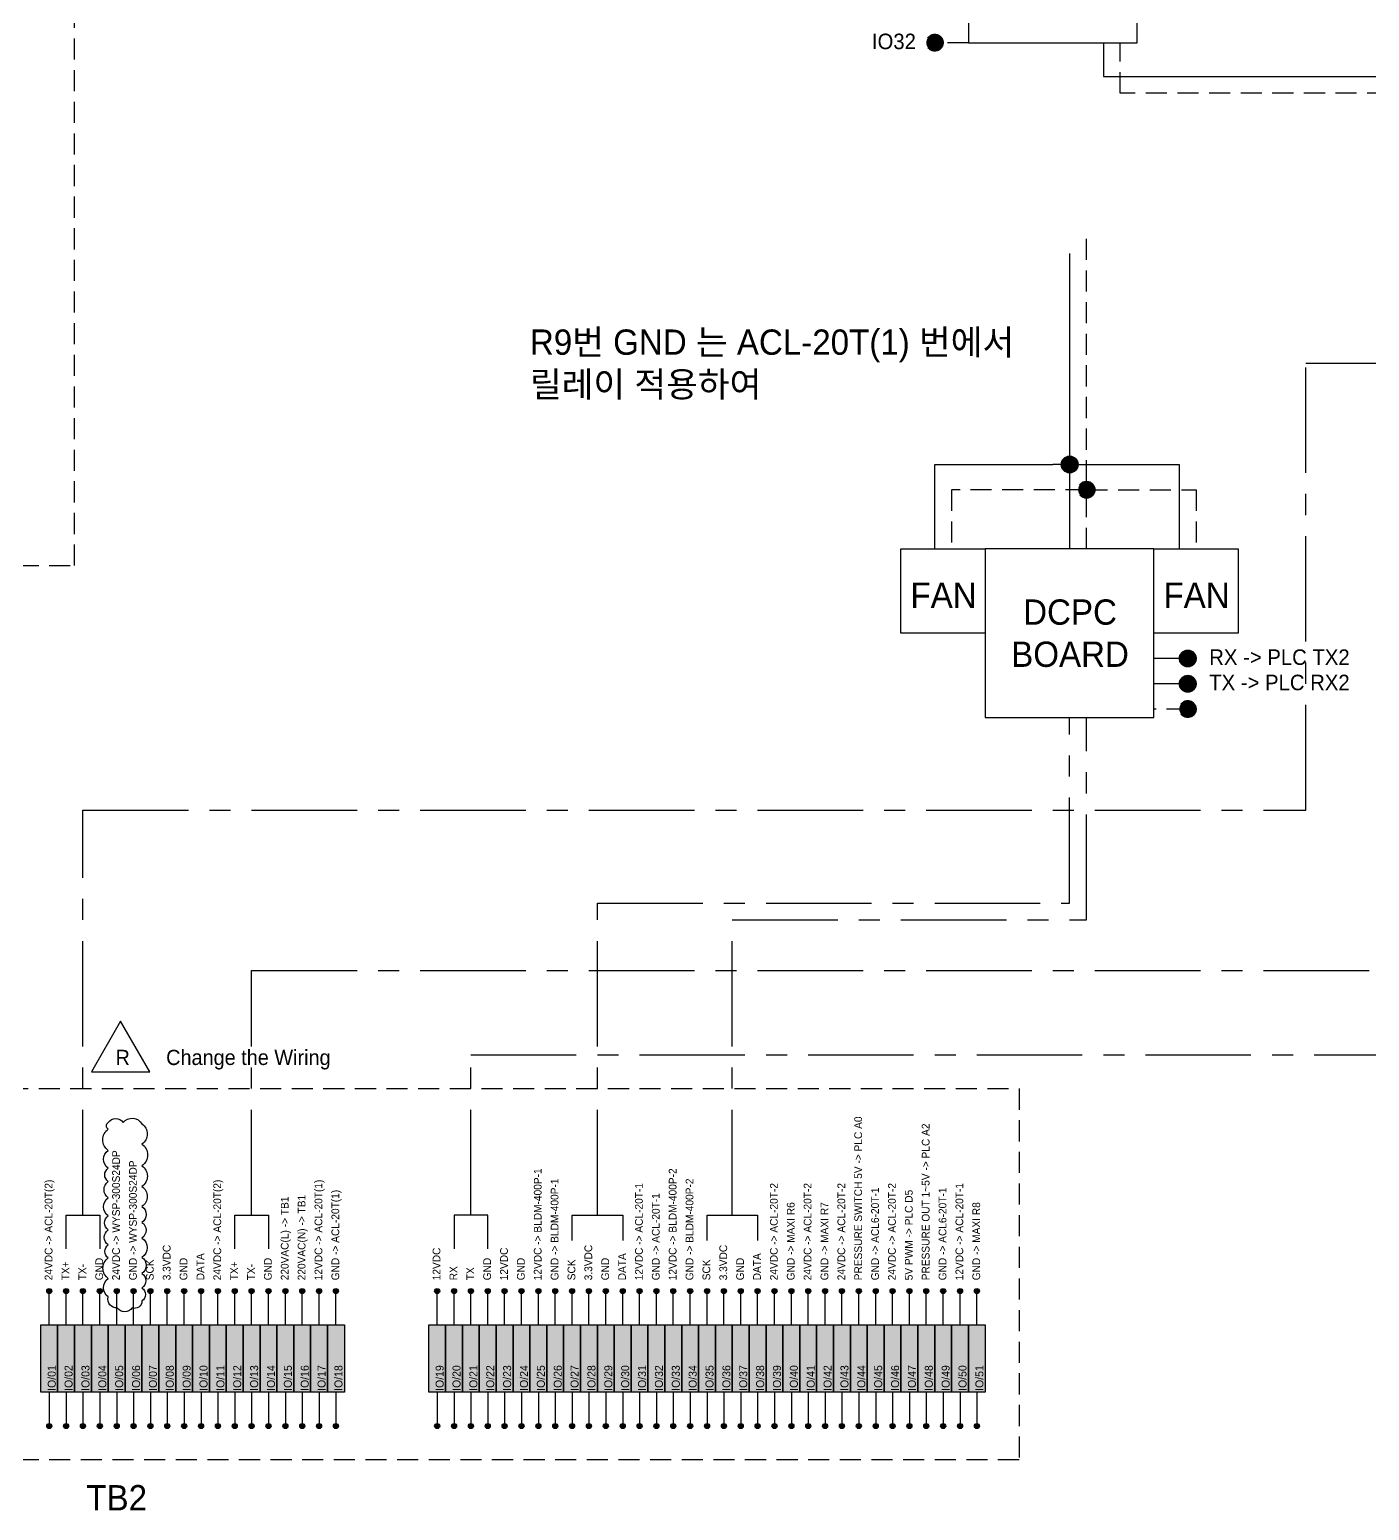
# Model space of a CAD drawing. Header units: millimetres. Extents: x 52 to 3850, y 79 to 1546.
# Drawn here: x 716.7 to 1113.9, y 690 to 1128.9 of the extents above; entities that cross this region are included whole.
import ezdxf

# ---------------------------------------------------------------- set-up
doc = ezdxf.new("R2010")
doc.units = ezdxf.units.MM
doc.header["$LTSCALE"] = 25
for name, pattern in [('CENTER', [2, 1.25, -0.25, 0.25, -0.25]), ('CENTER2', [1.125, 0.75, -0.125, 0.125, -0.125]), ('HIDDEN', [0.375, 0.25, -0.125])]:
    doc.linetypes.add(name, pattern=pattern)
for name, color, linetype in [('00-Revision', 6, 'Continuous'), ('Power_12V', 50, 'Continuous'), ('Power_220V', 243, 'Continuous'), ('Power_24V', 40, 'Continuous'), ('Power_3.3V', 1, 'Continuous'), ('Power_GND', 7, 'HIDDEN'), ('Wire_Communication', 140, 'CENTER'), ('Wire_PWM', 10, 'CENTER2')]:
    doc.layers.add(name, color=color, linetype=linetype)
for name, color, linetype, lineweight in [('BOM', 7, 'Continuous', 25), ('Terminal_Communication', 140, 'Continuous', 25), ('Terminal_GND', 253, 'Continuous', 25), ('Terminal_IO', 3, 'Continuous', 25), ('Terminal_Power', 1, 'Continuous', 25), ('Wire_Analog 5V', 210, 'Continuous', 25)]:
    doc.layers.add(name, color=color, linetype=linetype, lineweight=lineweight)
doc.styles.add('STD', font='Gulim.ttf', dxfattribs={"height": 15})

msp = doc.modelspace()

# ---------------------------------------------------------------- hatches: boundary and pattern name
at = {"layer": 'Power_12V'}
h = msp.add_hatch(color=256, dxfattribs=at)
h.dxf.hatch_style = 1
edge = h.paths.add_edge_path()
edge.add_arc((1025, 1000), 2.5, 0, 360)
h = msp.add_hatch(color=256, dxfattribs=at)
h.dxf.hatch_style = 1
h.paths.add_polyline_path([(741.75, 755, 1), (743.25, 755, 1)])
h = msp.add_hatch(color=256, dxfattribs=at)
h.dxf.hatch_style = 1
h.paths.add_polyline_path([(801.75, 755, 1), (803.25, 755, 1)])
h = msp.add_hatch(color=256, dxfattribs=at)
h.dxf.hatch_style = 1
h.paths.add_polyline_path([(836.75, 755, 1), (838.25, 755, 1)])
h = msp.add_hatch(color=256, dxfattribs=at)
h.dxf.hatch_style = 1
h.paths.add_polyline_path([(856.75, 755, 1), (858.25, 755, 1)])
h = msp.add_hatch(color=256, dxfattribs=at)
h.dxf.hatch_style = 1
h.paths.add_polyline_path([(866.75, 755, 1), (868.25, 755, 1)])
h = msp.add_hatch(color=256, dxfattribs=at)
h.dxf.hatch_style = 1
h.paths.add_polyline_path([(896.75, 755, 1), (898.25, 755, 1)])
h = msp.add_hatch(color=256, dxfattribs=at)
h.dxf.hatch_style = 1
h.paths.add_polyline_path([(906.75, 755, 1), (908.25, 755, 1)])
h = msp.add_hatch(color=256, dxfattribs=at)
h.dxf.hatch_style = 1
h.paths.add_polyline_path([(743.25, 715, 1), (741.75, 715, 1)])
h = msp.add_hatch(color=256, dxfattribs=at)
h.dxf.hatch_style = 1
h.paths.add_polyline_path([(803.25, 715, 1), (801.75, 715, 1)])
h = msp.add_hatch(color=256, dxfattribs=at)
h.dxf.hatch_style = 1
h.paths.add_polyline_path([(838.25, 715, 1), (836.75, 715, 1)])
h = msp.add_hatch(color=256, dxfattribs=at)
h.dxf.hatch_style = 1
h.paths.add_polyline_path([(858.25, 715, 1), (856.75, 715, 1)])
h = msp.add_hatch(color=256, dxfattribs=at)
h.dxf.hatch_style = 1
h.paths.add_polyline_path([(868.25, 715, 1), (866.75, 715, 1)])
h = msp.add_hatch(color=256, dxfattribs=at)
h.dxf.hatch_style = 1
h.paths.add_polyline_path([(898.25, 715, 1), (896.75, 715, 1)])
h = msp.add_hatch(color=256, dxfattribs=at)
h.dxf.hatch_style = 1
h.paths.add_polyline_path([(908.25, 715, 1), (906.75, 715, 1)])
at = {"layer": 'Power_220V'}
h = msp.add_hatch(color=256, dxfattribs=at)
h.dxf.hatch_style = 1
h.paths.add_polyline_path([(791.75, 755, 1), (793.25, 755, 1)])
h = msp.add_hatch(color=256, dxfattribs=at)
h.dxf.hatch_style = 1
h.paths.add_polyline_path([(796.75, 755, 1), (798.25, 755, 1)])
h = msp.add_hatch(color=256, dxfattribs=at)
h.dxf.hatch_style = 1
h.paths.add_polyline_path([(793.25, 715, 1), (791.75, 715, 1)])
h = msp.add_hatch(color=256, dxfattribs=at)
h.dxf.hatch_style = 1
h.paths.add_polyline_path([(798.25, 715, 1), (796.75, 715, 1)])
at = {"layer": 'Power_24V'}
h = msp.add_hatch(color=256, dxfattribs=at)
h.dxf.hatch_style = 1
h.paths.add_polyline_path([(721.75, 755, 1), (723.25, 755, 1)])
h = msp.add_hatch(color=256, dxfattribs=at)
h.dxf.hatch_style = 1
h.paths.add_polyline_path([(771.75, 755, 1), (773.25, 755, 1)])
h = msp.add_hatch(color=256, dxfattribs=at)
h.dxf.hatch_style = 1
h.paths.add_polyline_path([(936.75, 755, 1), (938.25, 755, 1)])
h = msp.add_hatch(color=256, dxfattribs=at)
h.dxf.hatch_style = 1
h.paths.add_polyline_path([(946.75, 755, 1), (948.25, 755, 1)])
h = msp.add_hatch(color=256, dxfattribs=at)
h.dxf.hatch_style = 1
h.paths.add_polyline_path([(956.75, 755, 1), (958.25, 755, 1)])
h = msp.add_hatch(color=256, dxfattribs=at)
h.dxf.hatch_style = 1
h.paths.add_polyline_path([(971.75, 755, 1), (973.25, 755, 1)])
h = msp.add_hatch(color=256, dxfattribs=at)
h.dxf.hatch_style = 1
h.paths.add_polyline_path([(991.75, 755, 1), (993.25, 755, 1)])
h = msp.add_hatch(color=256, dxfattribs=at)
h.dxf.hatch_style = 1
h.paths.add_polyline_path([(723.25, 715, 1), (721.75, 715, 1)])
h = msp.add_hatch(color=256, dxfattribs=at)
h.dxf.hatch_style = 1
h.paths.add_polyline_path([(773.25, 715, 1), (771.75, 715, 1)])
h = msp.add_hatch(color=256, dxfattribs=at)
h.dxf.hatch_style = 1
h.paths.add_polyline_path([(938.25, 715, 1), (936.75, 715, 1)])
h = msp.add_hatch(color=256, dxfattribs=at)
h.dxf.hatch_style = 1
h.paths.add_polyline_path([(948.25, 715, 1), (946.75, 715, 1)])
h = msp.add_hatch(color=256, dxfattribs=at)
h.dxf.hatch_style = 1
h.paths.add_polyline_path([(958.25, 715, 1), (956.75, 715, 1)])
h = msp.add_hatch(color=256, dxfattribs=at)
h.dxf.hatch_style = 1
h.paths.add_polyline_path([(973.25, 715, 1), (971.75, 715, 1)])
h = msp.add_hatch(color=256, dxfattribs=at)
h.dxf.hatch_style = 1
h.paths.add_polyline_path([(993.25, 715, 1), (991.75, 715, 1)])
at = {"layer": 'Power_3.3V'}
h = msp.add_hatch(color=256, dxfattribs=at)
h.dxf.hatch_style = 1
h.paths.add_polyline_path([(756.75, 755, 1), (758.25, 755, 1)])
h = msp.add_hatch(color=256, dxfattribs=at)
h.dxf.hatch_style = 1
h.paths.add_polyline_path([(881.75, 755, 1), (883.25, 755, 1)])
h = msp.add_hatch(color=256, dxfattribs=at)
h.dxf.hatch_style = 1
h.paths.add_polyline_path([(921.75, 755, 1), (923.25, 755, 1)])
h = msp.add_hatch(color=256, dxfattribs=at)
h.dxf.hatch_style = 1
h.paths.add_polyline_path([(758.25, 715, 1), (756.75, 715, 1)])
h = msp.add_hatch(color=256, dxfattribs=at)
h.dxf.hatch_style = 1
h.paths.add_polyline_path([(883.25, 715, 1), (881.75, 715, 1)])
h = msp.add_hatch(color=256, dxfattribs=at)
h.dxf.hatch_style = 1
h.paths.add_polyline_path([(923.25, 715, 1), (921.75, 715, 1)])
at = {"layer": 'Power_GND'}
h = msp.add_hatch(color=256, dxfattribs=at)
h.dxf.hatch_style = 1
edge = h.paths.add_edge_path()
edge.add_arc((985, 1125), 2.5, 0, 360)
h = msp.add_hatch(color=256, dxfattribs=at)
h.dxf.hatch_style = 1
edge = h.paths.add_edge_path()
edge.add_arc((1030, 992.5), 2.5, 0, 360)
h = msp.add_hatch(color=256, dxfattribs=at)
h.dxf.hatch_style = 1
edge = h.paths.add_edge_path()
edge.add_arc((1060, 927.5), 2.5, 0, 360)
at = {"layer": 'Terminal_Communication'}
h = msp.add_hatch(color=256, dxfattribs=at)
h.dxf.hatch_style = 1
h.paths.add_polyline_path([(726.75, 755, 1), (728.25, 755, 1)])
h = msp.add_hatch(color=256, dxfattribs=at)
h.dxf.hatch_style = 1
h.paths.add_polyline_path([(731.75, 755, 1), (733.25, 755, 1)])
h = msp.add_hatch(color=256, dxfattribs=at)
h.dxf.hatch_style = 1
h.paths.add_polyline_path([(751.75, 755, 1), (753.25, 755, 1)])
h = msp.add_hatch(color=256, dxfattribs=at)
h.dxf.hatch_style = 1
h.paths.add_polyline_path([(766.75, 755, 1), (768.25, 755, 1)])
h = msp.add_hatch(color=256, dxfattribs=at)
h.dxf.hatch_style = 1
h.paths.add_polyline_path([(776.75, 755, 1), (778.25, 755, 1)])
h = msp.add_hatch(color=256, dxfattribs=at)
h.dxf.hatch_style = 1
h.paths.add_polyline_path([(781.75, 755, 1), (783.25, 755, 1)])
h = msp.add_hatch(color=256, dxfattribs=at)
h.dxf.hatch_style = 1
h.paths.add_polyline_path([(841.75, 755, 1), (843.25, 755, 1)])
h = msp.add_hatch(color=256, dxfattribs=at)
h.dxf.hatch_style = 1
h.paths.add_polyline_path([(846.75, 755, 1), (848.25, 755, 1)])
h = msp.add_hatch(color=256, dxfattribs=at)
h.dxf.hatch_style = 1
h.paths.add_polyline_path([(876.75, 755, 1), (878.25, 755, 1)])
h = msp.add_hatch(color=256, dxfattribs=at)
h.dxf.hatch_style = 1
h.paths.add_polyline_path([(891.75, 755, 1), (893.25, 755, 1)])
h = msp.add_hatch(color=256, dxfattribs=at)
h.dxf.hatch_style = 1
h.paths.add_polyline_path([(916.75, 755, 1), (918.25, 755, 1)])
h = msp.add_hatch(color=256, dxfattribs=at)
h.dxf.hatch_style = 1
h.paths.add_polyline_path([(931.75, 755, 1), (933.25, 755, 1)])
h = msp.add_hatch(color=256, dxfattribs=at)
h.dxf.hatch_style = 1
h.paths.add_polyline_path([(961.75, 755, 1), (963.25, 755, 1)])
h = msp.add_hatch(color=256, dxfattribs=at)
h.dxf.hatch_style = 1
h.paths.add_polyline_path([(976.75, 755, 1), (978.25, 755, 1)])
h = msp.add_hatch(color=256, dxfattribs=at)
h.dxf.hatch_style = 1
h.paths.add_polyline_path([(981.75, 755, 1), (983.25, 755, 1)])
at = {"layer": 'Terminal_Communication', "transparency": 33554684}
h = msp.add_hatch(color=256, dxfattribs=at)
h.dxf.hatch_style = 1
h.paths.add_polyline_path([(730, 745), (725, 745), (725, 725), (730, 725)])
at = {"layer": 'Terminal_Communication', "transparency": 33554681}
h = msp.add_hatch(color=256, dxfattribs=at)
h.dxf.hatch_style = 1
h.paths.add_polyline_path([(735, 745), (730, 745), (730, 725), (735, 725)])
at = {"layer": 'Terminal_Communication', "transparency": 33554684}
h = msp.add_hatch(color=256, dxfattribs=at)
h.dxf.hatch_style = 1
h.paths.add_polyline_path([(755, 745), (750, 745), (750, 725), (755, 725)])
h = msp.add_hatch(color=256, dxfattribs=at)
h.dxf.hatch_style = 1
h.paths.add_polyline_path([(770, 745), (765, 745), (765, 725), (770, 725)])
h = msp.add_hatch(color=256, dxfattribs=at)
h.dxf.hatch_style = 1
h.paths.add_polyline_path([(780, 745), (775, 745), (775, 725), (780, 725)])
h = msp.add_hatch(color=256, dxfattribs=at)
h.dxf.hatch_style = 1
h.paths.add_polyline_path([(785, 745), (780, 745), (780, 725), (785, 725)])
h = msp.add_hatch(color=256, dxfattribs=at)
h.dxf.hatch_style = 1
h.paths.add_polyline_path([(845, 745), (840, 745), (840, 725), (845, 725)])
h = msp.add_hatch(color=256, dxfattribs=at)
h.dxf.hatch_style = 1
h.paths.add_polyline_path([(850, 745), (845, 745), (845, 725), (850, 725)])
h = msp.add_hatch(color=256, dxfattribs=at)
h.dxf.hatch_style = 1
h.paths.add_polyline_path([(880, 745), (875, 745), (875, 725), (880, 725)])
h = msp.add_hatch(color=256, dxfattribs=at)
h.dxf.hatch_style = 1
h.paths.add_polyline_path([(895, 745), (890, 745), (890, 725), (895, 725)])
h = msp.add_hatch(color=256, dxfattribs=at)
h.dxf.hatch_style = 1
h.paths.add_polyline_path([(920, 745), (915, 745), (915, 725), (920, 725)])
h = msp.add_hatch(color=256, dxfattribs=at)
h.dxf.hatch_style = 1
h.paths.add_polyline_path([(935, 745), (930, 745), (930, 725), (935, 725)])
h = msp.add_hatch(color=256, dxfattribs=at)
h.dxf.hatch_style = 1
h.paths.add_polyline_path([(965, 745), (960, 745), (960, 725), (965, 725)])
h = msp.add_hatch(color=256, dxfattribs=at)
h.dxf.hatch_style = 1
h.paths.add_polyline_path([(980, 745), (975, 745), (975, 725), (980, 725)])
h = msp.add_hatch(color=256, dxfattribs=at)
h.dxf.hatch_style = 1
h.paths.add_polyline_path([(985, 745), (980, 745), (980, 725), (985, 725)])
at = {"layer": 'Terminal_Communication'}
h = msp.add_hatch(color=256, dxfattribs=at)
h.dxf.hatch_style = 1
h.paths.add_polyline_path([(728.25, 715, 1), (726.75, 715, 1)])
h = msp.add_hatch(color=256, dxfattribs=at)
h.dxf.hatch_style = 1
h.paths.add_polyline_path([(733.25, 715, 1), (731.75, 715, 1)])
h = msp.add_hatch(color=256, dxfattribs=at)
h.dxf.hatch_style = 1
h.paths.add_polyline_path([(753.25, 715, 1), (751.75, 715, 1)])
h = msp.add_hatch(color=256, dxfattribs=at)
h.dxf.hatch_style = 1
h.paths.add_polyline_path([(768.25, 715, 1), (766.75, 715, 1)])
h = msp.add_hatch(color=256, dxfattribs=at)
h.dxf.hatch_style = 1
h.paths.add_polyline_path([(778.25, 715, 1), (776.75, 715, 1)])
h = msp.add_hatch(color=256, dxfattribs=at)
h.dxf.hatch_style = 1
h.paths.add_polyline_path([(783.25, 715, 1), (781.75, 715, 1)])
h = msp.add_hatch(color=256, dxfattribs=at)
h.dxf.hatch_style = 1
h.paths.add_polyline_path([(843.25, 715, 1), (841.75, 715, 1)])
h = msp.add_hatch(color=256, dxfattribs=at)
h.dxf.hatch_style = 1
h.paths.add_polyline_path([(848.25, 715, 1), (846.75, 715, 1)])
h = msp.add_hatch(color=256, dxfattribs=at)
h.dxf.hatch_style = 1
h.paths.add_polyline_path([(878.25, 715, 1), (876.75, 715, 1)])
h = msp.add_hatch(color=256, dxfattribs=at)
h.dxf.hatch_style = 1
h.paths.add_polyline_path([(893.25, 715, 1), (891.75, 715, 1)])
h = msp.add_hatch(color=256, dxfattribs=at)
h.dxf.hatch_style = 1
h.paths.add_polyline_path([(918.25, 715, 1), (916.75, 715, 1)])
h = msp.add_hatch(color=256, dxfattribs=at)
h.dxf.hatch_style = 1
h.paths.add_polyline_path([(933.25, 715, 1), (931.75, 715, 1)])
h = msp.add_hatch(color=256, dxfattribs=at)
h.dxf.hatch_style = 1
h.paths.add_polyline_path([(963.25, 715, 1), (961.75, 715, 1)])
h = msp.add_hatch(color=256, dxfattribs=at)
h.dxf.hatch_style = 1
h.paths.add_polyline_path([(978.25, 715, 1), (976.75, 715, 1)])
h = msp.add_hatch(color=256, dxfattribs=at)
h.dxf.hatch_style = 1
h.paths.add_polyline_path([(983.25, 715, 1), (981.75, 715, 1)])
at = {"layer": 'Terminal_GND'}
h = msp.add_hatch(color=256, dxfattribs=at)
h.dxf.hatch_style = 1
h.paths.add_polyline_path([(736.75, 755, 1), (738.25, 755, 1)])
h = msp.add_hatch(color=256, dxfattribs=at)
h.dxf.hatch_style = 1
h.paths.add_polyline_path([(746.75, 755, 1), (748.25, 755, 1)])
h = msp.add_hatch(color=256, dxfattribs=at)
h.dxf.hatch_style = 1
h.paths.add_polyline_path([(761.75, 755, 1), (763.25, 755, 1)])
h = msp.add_hatch(color=256, dxfattribs=at)
h.dxf.hatch_style = 1
h.paths.add_polyline_path([(786.75, 755, 1), (788.25, 755, 1)])
h = msp.add_hatch(color=256, dxfattribs=at)
h.dxf.hatch_style = 1
h.paths.add_polyline_path([(806.75, 755, 1), (808.25, 755, 1)])
h = msp.add_hatch(color=256, dxfattribs=at)
h.dxf.hatch_style = 1
h.paths.add_polyline_path([(851.75, 755, 1), (853.25, 755, 1)])
h = msp.add_hatch(color=256, dxfattribs=at)
h.dxf.hatch_style = 1
h.paths.add_polyline_path([(861.75, 755, 1), (863.25, 755, 1)])
h = msp.add_hatch(color=256, dxfattribs=at)
h.dxf.hatch_style = 1
h.paths.add_polyline_path([(871.75, 755, 1), (873.25, 755, 1)])
h = msp.add_hatch(color=256, dxfattribs=at)
h.dxf.hatch_style = 1
h.paths.add_polyline_path([(886.75, 755, 1), (888.25, 755, 1)])
h = msp.add_hatch(color=256, dxfattribs=at)
h.dxf.hatch_style = 1
h.paths.add_polyline_path([(901.75, 755, 1), (903.25, 755, 1)])
h = msp.add_hatch(color=256, dxfattribs=at)
h.dxf.hatch_style = 1
h.paths.add_polyline_path([(911.75, 755, 1), (913.25, 755, 1)])
h = msp.add_hatch(color=256, dxfattribs=at)
h.dxf.hatch_style = 1
h.paths.add_polyline_path([(926.75, 755, 1), (928.25, 755, 1)])
h = msp.add_hatch(color=256, dxfattribs=at)
h.dxf.hatch_style = 1
h.paths.add_polyline_path([(941.75, 755, 1), (943.25, 755, 1)])
h = msp.add_hatch(color=256, dxfattribs=at)
h.dxf.hatch_style = 1
h.paths.add_polyline_path([(951.75, 755, 1), (953.25, 755, 1)])
h = msp.add_hatch(color=256, dxfattribs=at)
h.dxf.hatch_style = 1
h.paths.add_polyline_path([(966.75, 755, 1), (968.25, 755, 1)])
h = msp.add_hatch(color=256, dxfattribs=at)
h.dxf.hatch_style = 1
h.paths.add_polyline_path([(986.75, 755, 1), (988.25, 755, 1)])
h = msp.add_hatch(color=256, dxfattribs=at)
h.dxf.hatch_style = 1
h.paths.add_polyline_path([(996.75, 755, 1), (998.25, 755, 1)])
at = {"layer": 'Terminal_GND', "transparency": 33554681}
h = msp.add_hatch(color=256, dxfattribs=at)
h.dxf.hatch_style = 1
h.paths.add_polyline_path([(740, 745), (735, 745), (735, 725), (740, 725)])
h = msp.add_hatch(color=256, dxfattribs=at)
h.dxf.hatch_style = 1
h.paths.add_polyline_path([(750, 745), (745, 745), (745, 725), (750, 725)])
h = msp.add_hatch(color=256, dxfattribs=at)
h.dxf.hatch_style = 1
h.paths.add_polyline_path([(765, 745), (760, 745), (760, 725), (765, 725)])
h = msp.add_hatch(color=256, dxfattribs=at)
h.dxf.hatch_style = 1
h.paths.add_polyline_path([(790, 745), (785, 745), (785, 725), (790, 725)])
h = msp.add_hatch(color=256, dxfattribs=at)
h.dxf.hatch_style = 1
h.paths.add_polyline_path([(810, 745), (805, 745), (805, 725), (810, 725)])
h = msp.add_hatch(color=256, dxfattribs=at)
h.dxf.hatch_style = 1
h.paths.add_polyline_path([(855, 745), (850, 745), (850, 725), (855, 725)])
h = msp.add_hatch(color=256, dxfattribs=at)
h.dxf.hatch_style = 1
h.paths.add_polyline_path([(865, 745), (860, 745), (860, 725), (865, 725)])
h = msp.add_hatch(color=256, dxfattribs=at)
h.dxf.hatch_style = 1
h.paths.add_polyline_path([(875, 745), (870, 745), (870, 725), (875, 725)])
h = msp.add_hatch(color=256, dxfattribs=at)
h.dxf.hatch_style = 1
h.paths.add_polyline_path([(890, 745), (885, 745), (885, 725), (890, 725)])
h = msp.add_hatch(color=256, dxfattribs=at)
h.dxf.hatch_style = 1
h.paths.add_polyline_path([(905, 745), (900, 745), (900, 725), (905, 725)])
h = msp.add_hatch(color=256, dxfattribs=at)
h.dxf.hatch_style = 1
h.paths.add_polyline_path([(915, 745), (910, 745), (910, 725), (915, 725)])
h = msp.add_hatch(color=256, dxfattribs=at)
h.dxf.hatch_style = 1
h.paths.add_polyline_path([(930, 745), (925, 745), (925, 725), (930, 725)])
h = msp.add_hatch(color=256, dxfattribs=at)
h.dxf.hatch_style = 1
h.paths.add_polyline_path([(945, 745), (940, 745), (940, 725), (945, 725)])
h = msp.add_hatch(color=256, dxfattribs=at)
h.dxf.hatch_style = 1
h.paths.add_polyline_path([(955, 745), (950, 745), (950, 725), (955, 725)])
h = msp.add_hatch(color=256, dxfattribs=at)
h.dxf.hatch_style = 1
h.paths.add_polyline_path([(970, 745), (965, 745), (965, 725), (970, 725)])
h = msp.add_hatch(color=256, dxfattribs=at)
h.dxf.hatch_style = 1
h.paths.add_polyline_path([(990, 745), (985, 745), (985, 725), (990, 725)])
h = msp.add_hatch(color=256, dxfattribs=at)
h.dxf.hatch_style = 1
h.paths.add_polyline_path([(1000, 745), (995, 745), (995, 725), (1000, 725)])
at = {"layer": 'Terminal_GND'}
h = msp.add_hatch(color=256, dxfattribs=at)
h.dxf.hatch_style = 1
h.paths.add_polyline_path([(738.25, 715, 1), (736.75, 715, 1)])
h = msp.add_hatch(color=256, dxfattribs=at)
h.dxf.hatch_style = 1
h.paths.add_polyline_path([(748.25, 715, 1), (746.75, 715, 1)])
h = msp.add_hatch(color=256, dxfattribs=at)
h.dxf.hatch_style = 1
h.paths.add_polyline_path([(763.25, 715, 1), (761.75, 715, 1)])
h = msp.add_hatch(color=256, dxfattribs=at)
h.dxf.hatch_style = 1
h.paths.add_polyline_path([(788.25, 715, 1), (786.75, 715, 1)])
h = msp.add_hatch(color=256, dxfattribs=at)
h.dxf.hatch_style = 1
h.paths.add_polyline_path([(808.25, 715, 1), (806.75, 715, 1)])
h = msp.add_hatch(color=256, dxfattribs=at)
h.dxf.hatch_style = 1
h.paths.add_polyline_path([(853.25, 715, 1), (851.75, 715, 1)])
h = msp.add_hatch(color=256, dxfattribs=at)
h.dxf.hatch_style = 1
h.paths.add_polyline_path([(863.25, 715, 1), (861.75, 715, 1)])
h = msp.add_hatch(color=256, dxfattribs=at)
h.dxf.hatch_style = 1
h.paths.add_polyline_path([(873.25, 715, 1), (871.75, 715, 1)])
h = msp.add_hatch(color=256, dxfattribs=at)
h.dxf.hatch_style = 1
h.paths.add_polyline_path([(888.25, 715, 1), (886.75, 715, 1)])
h = msp.add_hatch(color=256, dxfattribs=at)
h.dxf.hatch_style = 1
h.paths.add_polyline_path([(903.25, 715, 1), (901.75, 715, 1)])
h = msp.add_hatch(color=256, dxfattribs=at)
h.dxf.hatch_style = 1
h.paths.add_polyline_path([(913.25, 715, 1), (911.75, 715, 1)])
h = msp.add_hatch(color=256, dxfattribs=at)
h.dxf.hatch_style = 1
h.paths.add_polyline_path([(928.25, 715, 1), (926.75, 715, 1)])
h = msp.add_hatch(color=256, dxfattribs=at)
h.dxf.hatch_style = 1
h.paths.add_polyline_path([(943.25, 715, 1), (941.75, 715, 1)])
h = msp.add_hatch(color=256, dxfattribs=at)
h.dxf.hatch_style = 1
h.paths.add_polyline_path([(953.25, 715, 1), (951.75, 715, 1)])
h = msp.add_hatch(color=256, dxfattribs=at)
h.dxf.hatch_style = 1
h.paths.add_polyline_path([(968.25, 715, 1), (966.75, 715, 1)])
h = msp.add_hatch(color=256, dxfattribs=at)
h.dxf.hatch_style = 1
h.paths.add_polyline_path([(988.25, 715, 1), (986.75, 715, 1)])
h = msp.add_hatch(color=256, dxfattribs=at)
h.dxf.hatch_style = 1
h.paths.add_polyline_path([(998.25, 715, 1), (996.75, 715, 1)])
at = {"layer": 'Terminal_Power'}
h = msp.add_hatch(color=256, dxfattribs=at)
h.dxf.hatch_style = 1
h.paths.add_polyline_path([(725, 745), (720, 745), (720, 725), (725, 725)])
h = msp.add_hatch(color=256, dxfattribs=at)
h.dxf.hatch_style = 1
h.paths.add_polyline_path([(745, 745), (740, 745), (740, 725), (745, 725)])
h = msp.add_hatch(color=256, dxfattribs=at)
h.dxf.hatch_style = 1
h.paths.add_polyline_path([(760, 745), (755, 745), (755, 725), (760, 725)])
h = msp.add_hatch(color=256, dxfattribs=at)
h.dxf.hatch_style = 1
h.paths.add_polyline_path([(775, 745), (770, 745), (770, 725), (775, 725)])
h = msp.add_hatch(color=256, dxfattribs=at)
h.dxf.hatch_style = 1
h.paths.add_polyline_path([(795, 745), (790, 745), (790, 725), (795, 725)])
h = msp.add_hatch(color=256, dxfattribs=at)
h.dxf.hatch_style = 1
h.paths.add_polyline_path([(800, 745), (795, 745), (795, 725), (800, 725)])
h = msp.add_hatch(color=256, dxfattribs=at)
h.dxf.hatch_style = 1
h.paths.add_polyline_path([(805, 745), (800, 745), (800, 725), (805, 725)])
h = msp.add_hatch(color=256, dxfattribs=at)
h.dxf.hatch_style = 1
h.paths.add_polyline_path([(840, 745), (835, 745), (835, 725), (840, 725)])
h = msp.add_hatch(color=256, dxfattribs=at)
h.dxf.hatch_style = 1
h.paths.add_polyline_path([(860, 745), (855, 745), (855, 725), (860, 725)])
h = msp.add_hatch(color=256, dxfattribs=at)
h.dxf.hatch_style = 1
h.paths.add_polyline_path([(870, 745), (865, 745), (865, 725), (870, 725)])
h = msp.add_hatch(color=256, dxfattribs=at)
h.dxf.hatch_style = 1
h.paths.add_polyline_path([(885, 745), (880, 745), (880, 725), (885, 725)])
h = msp.add_hatch(color=256, dxfattribs=at)
h.dxf.hatch_style = 1
h.paths.add_polyline_path([(900, 745), (895, 745), (895, 725), (900, 725)])
h = msp.add_hatch(color=256, dxfattribs=at)
h.dxf.hatch_style = 1
h.paths.add_polyline_path([(910, 745), (905, 745), (905, 725), (910, 725)])
h = msp.add_hatch(color=256, dxfattribs=at)
h.dxf.hatch_style = 1
h.paths.add_polyline_path([(925, 745), (920, 745), (920, 725), (925, 725)])
h = msp.add_hatch(color=256, dxfattribs=at)
h.dxf.hatch_style = 1
h.paths.add_polyline_path([(940, 745), (935, 745), (935, 725), (940, 725)])
h = msp.add_hatch(color=256, dxfattribs=at)
h.dxf.hatch_style = 1
h.paths.add_polyline_path([(950, 745), (945, 745), (945, 725), (950, 725)])
h = msp.add_hatch(color=256, dxfattribs=at)
h.dxf.hatch_style = 1
h.paths.add_polyline_path([(960, 745), (955, 745), (955, 725), (960, 725)])
h = msp.add_hatch(color=256, dxfattribs=at)
h.dxf.hatch_style = 1
h.paths.add_polyline_path([(975, 745), (970, 745), (970, 725), (975, 725)])
h = msp.add_hatch(color=256, dxfattribs=at)
h.dxf.hatch_style = 1
h.paths.add_polyline_path([(995, 745), (990, 745), (990, 725), (995, 725)])
at = {"layer": 'Wire_Communication'}
h = msp.add_hatch(color=256, dxfattribs=at)
h.dxf.hatch_style = 1
edge = h.paths.add_edge_path()
edge.add_arc((1060, 942.5), 2.5, 0, 360)
h = msp.add_hatch(color=256, dxfattribs=at)
h.dxf.hatch_style = 1
edge = h.paths.add_edge_path()
edge.add_arc((1060, 935), 2.5, 0, 360)

# ---------------------------------------------------------------- linework, layer by layer
at = {"layer": '00-Revision', "color": 6}
msp.add_lwpolyline([(743.66, 835), (735, 820), (752.32, 820)], close=True, dxfattribs=at)
at = {"layer": '00-Revision'}
msp.add_lwpolyline([(740, 805, -0.520567), (744.44, 805, -0.520567), (750, 804.54, -0.520567), (750, 798.57, -0.520567), (750, 792.14, -0.520567), (750, 785.98, -0.520567), (750, 780.08, -0.520567), (750, 775.37, -0.520567), (750, 770.71, -0.520567), (750, 764.98, -0.520567), (750, 760.21, -0.520567), (750, 755.91, -0.520567), (750, 752.06, -0.520567), (747.08, 750, -0.520567), (742.66, 750, -0.520567), (740, 753.26, -0.520567), (740, 758.73, -0.520567), (740, 764.81, -0.520567), (740, 768.66, -0.520567), (740, 773.14, -0.520567), (740, 777.29, -0.520567), (740, 782.66, -0.520567), (740, 787.47, -0.520567), (740, 791.45, -0.520567), (740, 796.7, -0.520567), (740, 802.96, -0.520567)], format="xyb", close=True, dxfattribs=at)
at = {"layer": 'BOM'}
for points in [[(995, 1125), (1045, 1125), (1045, 1175), (995, 1175)], [(975, 975), (1000, 975), (1000, 950), (975, 950)], [(1000, 925), (1050, 925), (1050, 975), (1000, 975)], [(1050, 975), (1075, 975), (1075, 950), (1050, 950)]]:
    msp.add_lwpolyline(points, close=True, dxfattribs=at)
at = {"layer": 'BOM', "linetype": 'HIDDEN'}
msp.add_lwpolyline([(710, 815), (1010, 815), (1010, 705), (710, 705)], close=True, dxfattribs=at)
at = {"layer": 'Power_12V'}
for p, q in [((1035, 1125), (1035, 1115)), ((1035, 1115), (1315, 1115)), ((1025, 1062.5), (1025, 1000)), ((985, 975), (985, 1000)), ((985, 1000), (1020, 1000)), ((1025, 1000), (1020, 1000)), ((1025, 1000), (1025, 975)), ((1025, 1000), (1057.5, 1000)), ((1057.5, 1000), (1057.5, 975)), ((742.5, 745), (742.5, 755)), ((802.5, 745), (802.5, 755)), ((837.5, 745), (837.5, 755)), ((857.5, 745), (857.5, 755)), ((867.5, 745), (867.5, 755)), ((897.5, 745), (897.5, 755)), ((907.5, 745), (907.5, 755)), ((742.5, 725), (742.5, 715)), ((802.5, 725), (802.5, 715)), ((837.5, 725), (837.5, 715)), ((857.5, 725), (857.5, 715)), ((867.5, 725), (867.5, 715)), ((897.5, 725), (897.5, 715)), ((907.5, 725), (907.5, 715))]:
    msp.add_line(p, q, dxfattribs=at)
for centre, radius in [((1025, 1000), 2.5), ((742.5, 755), 0.75), ((802.5, 755), 0.75), ((837.5, 755), 0.75), ((857.5, 755), 0.75), ((867.5, 755), 0.75), ((897.5, 755), 0.75), ((907.5, 755), 0.75), ((742.5, 715), 0.75), ((802.5, 715), 0.75), ((837.5, 715), 0.75), ((857.5, 715), 0.75), ((867.5, 715), 0.75), ((897.5, 715), 0.75), ((907.5, 715), 0.75)]:
    msp.add_circle(centre, radius, dxfattribs=at)
at = {"layer": 'Power_220V'}
for p, q in [((792.5, 745), (792.5, 755)), ((797.5, 745), (797.5, 755)), ((792.5, 725), (792.5, 715)), ((797.5, 725), (797.5, 715))]:
    msp.add_line(p, q, dxfattribs=at)
for centre in [(792.5, 755), (797.5, 755), (792.5, 715), (797.5, 715)]:
    msp.add_circle(centre, 0.75, dxfattribs=at)
at = {"layer": 'Power_24V'}
for p, q in [((722.5, 745), (722.5, 755)), ((772.5, 745), (772.5, 755)), ((937.5, 745), (937.5, 755)), ((947.5, 745), (947.5, 755)), ((957.5, 745), (957.5, 755)), ((972.5, 745), (972.5, 755)), ((992.5, 745), (992.5, 755)), ((722.5, 725), (722.5, 715)), ((772.5, 725), (772.5, 715)), ((937.5, 725), (937.5, 715)), ((947.5, 725), (947.5, 715)), ((957.5, 725), (957.5, 715)), ((972.5, 725), (972.5, 715)), ((992.5, 725), (992.5, 715))]:
    msp.add_line(p, q, dxfattribs=at)
for centre in [(722.5, 755), (772.5, 755), (937.5, 755), (947.5, 755), (957.5, 755), (972.5, 755), (992.5, 755), (722.5, 715), (772.5, 715), (937.5, 715), (947.5, 715), (957.5, 715), (972.5, 715), (992.5, 715)]:
    msp.add_circle(centre, 0.75, dxfattribs=at)
at = {"layer": 'Power_3.3V'}
for p, q in [((757.5, 745), (757.5, 755)), ((882.5, 745), (882.5, 755)), ((922.5, 745), (922.5, 755)), ((757.5, 725), (757.5, 715)), ((882.5, 725), (882.5, 715)), ((922.5, 725), (922.5, 715))]:
    msp.add_line(p, q, dxfattribs=at)
for centre in [(757.5, 755), (882.5, 755), (922.5, 755), (757.5, 715), (882.5, 715), (922.5, 715)]:
    msp.add_circle(centre, 0.75, dxfattribs=at)
at = {"layer": 'Power_GND'}
for p, q in [((730, 970), (730, 1185)), ((995, 1125), (985, 1125)), ((1040, 1110), (1040, 1125)), ((1306.95, 1110), (1040, 1110)), ((1030, 995), (1030, 1070)), ((1030, 992.5), (990, 992.5)), ((990, 992.5), (990, 975)), ((1030, 975), (1030, 995)), ((1030, 992.5), (1062.5, 992.5)), ((1062.5, 992.5), (1062.5, 975)), ((385, 970), (730, 970)), ((1060, 927.5), (1050, 927.5))]:
    msp.add_line(p, q, dxfattribs=at)
for centre in [(985, 1125), (1030, 992.5), (1060, 927.5)]:
    msp.add_circle(centre, 2.5, dxfattribs=at)
at = {"layer": 'Terminal_Communication'}
for p, q in [((727.5, 745), (727.5, 755)), ((732.5, 745), (732.5, 755)), ((752.5, 745), (752.5, 755)), ((767.5, 745), (767.5, 755)), ((777.5, 745), (777.5, 755)), ((782.5, 745), (782.5, 755)), ((842.5, 745), (842.5, 755)), ((847.5, 745), (847.5, 755)), ((877.5, 745), (877.5, 755)), ((892.5, 745), (892.5, 755)), ((917.5, 745), (917.5, 755)), ((932.5, 745), (932.5, 755)), ((962.5, 745), (962.5, 755)), ((977.5, 745), (977.5, 755)), ((982.5, 745), (982.5, 755)), ((727.5, 725), (727.5, 715)), ((732.5, 725), (732.5, 715)), ((752.5, 725), (752.5, 715)), ((767.5, 725), (767.5, 715)), ((777.5, 725), (777.5, 715)), ((782.5, 725), (782.5, 715)), ((842.5, 725), (842.5, 715)), ((847.5, 725), (847.5, 715)), ((877.5, 725), (877.5, 715)), ((892.5, 725), (892.5, 715)), ((917.5, 725), (917.5, 715)), ((932.5, 725), (932.5, 715)), ((962.5, 725), (962.5, 715)), ((977.5, 725), (977.5, 715)), ((982.5, 725), (982.5, 715))]:
    msp.add_line(p, q, dxfattribs=at)
for points in [[(725, 745), (730, 745), (730, 725), (725, 725)], [(730, 745), (735, 745), (735, 725), (730, 725)], [(750, 745), (755, 745), (755, 725), (750, 725)], [(765, 745), (770, 745), (770, 725), (765, 725)], [(775, 745), (780, 745), (780, 725), (775, 725)], [(780, 745), (785, 745), (785, 725), (780, 725)], [(840, 745), (845, 745), (845, 725), (840, 725)], [(845, 745), (850, 745), (850, 725), (845, 725)], [(875, 745), (880, 745), (880, 725), (875, 725)], [(890, 745), (895, 745), (895, 725), (890, 725)], [(915, 745), (920, 745), (920, 725), (915, 725)], [(930, 745), (935, 745), (935, 725), (930, 725)], [(960, 745), (965, 745), (965, 725), (960, 725)], [(975, 745), (980, 745), (980, 725), (975, 725)], [(980, 745), (985, 745), (985, 725), (980, 725)]]:
    msp.add_lwpolyline(points, close=True, dxfattribs=at)
for centre in [(727.5, 755), (732.5, 755), (752.5, 755), (767.5, 755), (777.5, 755), (782.5, 755), (842.5, 755), (847.5, 755), (877.5, 755), (892.5, 755), (917.5, 755), (932.5, 755), (962.5, 755), (977.5, 755), (982.5, 755), (727.5, 715), (732.5, 715), (752.5, 715), (767.5, 715), (777.5, 715), (782.5, 715), (842.5, 715), (847.5, 715), (877.5, 715), (892.5, 715), (917.5, 715), (932.5, 715), (962.5, 715), (977.5, 715), (982.5, 715)]:
    msp.add_circle(centre, 0.75, dxfattribs=at)
at = {"layer": 'Terminal_GND'}
for p, q in [((737.5, 745), (737.5, 755)), ((747.5, 745), (747.5, 755)), ((762.5, 745), (762.5, 755)), ((787.5, 745), (787.5, 755)), ((807.5, 745), (807.5, 755)), ((852.5, 745), (852.5, 755)), ((862.5, 745), (862.5, 755)), ((872.5, 745), (872.5, 755)), ((887.5, 745), (887.5, 755)), ((902.5, 745), (902.5, 755)), ((912.5, 745), (912.5, 755)), ((927.5, 745), (927.5, 755)), ((942.5, 745), (942.5, 755)), ((952.5, 745), (952.5, 755)), ((967.5, 745), (967.5, 755)), ((987.5, 745), (987.5, 755)), ((997.5, 745), (997.5, 755)), ((737.5, 725), (737.5, 715)), ((747.5, 725), (747.5, 715)), ((762.5, 725), (762.5, 715)), ((787.5, 725), (787.5, 715)), ((807.5, 725), (807.5, 715)), ((852.5, 725), (852.5, 715)), ((862.5, 725), (862.5, 715)), ((872.5, 725), (872.5, 715)), ((887.5, 725), (887.5, 715)), ((902.5, 725), (902.5, 715)), ((912.5, 725), (912.5, 715)), ((927.5, 725), (927.5, 715)), ((942.5, 725), (942.5, 715)), ((952.5, 725), (952.5, 715)), ((967.5, 725), (967.5, 715)), ((987.5, 725), (987.5, 715)), ((997.5, 725), (997.5, 715))]:
    msp.add_line(p, q, dxfattribs=at)
for points in [[(735, 745), (740, 745), (740, 725), (735, 725)], [(745, 745), (750, 745), (750, 725), (745, 725)], [(760, 745), (765, 745), (765, 725), (760, 725)], [(785, 745), (790, 745), (790, 725), (785, 725)], [(805, 745), (810, 745), (810, 725), (805, 725)], [(850, 745), (855, 745), (855, 725), (850, 725)], [(860, 745), (865, 745), (865, 725), (860, 725)], [(870, 745), (875, 745), (875, 725), (870, 725)], [(885, 745), (890, 745), (890, 725), (885, 725)], [(900, 745), (905, 745), (905, 725), (900, 725)], [(910, 745), (915, 745), (915, 725), (910, 725)], [(925, 745), (930, 745), (930, 725), (925, 725)], [(940, 745), (945, 745), (945, 725), (940, 725)], [(950, 745), (955, 745), (955, 725), (950, 725)], [(965, 745), (970, 745), (970, 725), (965, 725)], [(985, 745), (990, 745), (990, 725), (985, 725)], [(995, 745), (1000, 745), (1000, 725), (995, 725)]]:
    msp.add_lwpolyline(points, close=True, dxfattribs=at)
for centre in [(737.5, 755), (747.5, 755), (762.5, 755), (787.5, 755), (807.5, 755), (852.5, 755), (862.5, 755), (872.5, 755), (887.5, 755), (902.5, 755), (912.5, 755), (927.5, 755), (942.5, 755), (952.5, 755), (967.5, 755), (987.5, 755), (997.5, 755), (737.5, 715), (747.5, 715), (762.5, 715), (787.5, 715), (807.5, 715), (852.5, 715), (862.5, 715), (872.5, 715), (887.5, 715), (902.5, 715), (912.5, 715), (927.5, 715), (942.5, 715), (952.5, 715), (967.5, 715), (987.5, 715), (997.5, 715)]:
    msp.add_circle(centre, 0.75, dxfattribs=at)
at = {"layer": 'Terminal_Power'}
for points in [[(720, 745), (725, 745), (725, 725), (720, 725)], [(740, 745), (745, 745), (745, 725), (740, 725)], [(755, 745), (760, 745), (760, 725), (755, 725)], [(770, 745), (775, 745), (775, 725), (770, 725)], [(790, 745), (795, 745), (795, 725), (790, 725)], [(795, 745), (800, 745), (800, 725), (795, 725)], [(800, 745), (805, 745), (805, 725), (800, 725)], [(835, 745), (840, 745), (840, 725), (835, 725)], [(855, 745), (860, 745), (860, 725), (855, 725)], [(865, 745), (870, 745), (870, 725), (865, 725)], [(880, 745), (885, 745), (885, 725), (880, 725)], [(895, 745), (900, 745), (900, 725), (895, 725)], [(905, 745), (910, 745), (910, 725), (905, 725)], [(920, 745), (925, 745), (925, 725), (920, 725)], [(935, 745), (940, 745), (940, 725), (935, 725)], [(945, 745), (950, 745), (950, 725), (945, 725)], [(955, 745), (960, 745), (960, 725), (955, 725)], [(970, 745), (975, 745), (975, 725), (970, 725)], [(990, 745), (995, 745), (995, 725), (990, 725)]]:
    msp.add_lwpolyline(points, close=True, dxfattribs=at)
at = {"layer": 'Wire_Communication'}
for p, q in [((1095, 897.5), (1095, 1030)), ((1095, 1030), (1252.5, 1030)), ((1060, 942.5), (1050, 942.5)), ((1060, 935), (1050, 935)), ((1025, 870), (1025, 925)), ((1030, 865), (1030, 925)), ((732.5, 777.5), (732.5, 897.5)), ((732.5, 897.5), (1095, 897.5)), ((885, 777.5), (885, 870)), ((885, 870), (1025, 870)), ((925, 777.5), (925, 865)), ((925, 865), (1030, 865)), ((782.5, 777.5), (782.5, 850)), ((782.5, 850), (1120, 850)), ((847.5, 777.5), (847.5, 825)), ((847.5, 825), (1145, 825)), ((727.5, 767.5), (727.5, 777.5)), ((727.5, 777.5), (737.5, 777.5)), ((737.5, 777.5), (737.5, 767.5)), ((777.5, 767.5), (777.5, 777.5)), ((777.5, 777.5), (787.5, 777.5)), ((787.5, 777.5), (787.5, 767.5)), ((852.5, 777.5), (842.5, 777.5)), ((842.5, 777.5), (842.5, 767.5)), ((852.5, 767.5), (852.5, 777.5)), ((877.5, 770), (877.5, 777.5)), ((877.5, 777.5), (892.5, 777.5)), ((892.5, 777.5), (892.5, 770)), ((917.5, 770), (917.5, 777.5)), ((917.5, 777.5), (932.5, 777.5)), ((932.5, 777.5), (932.5, 770))]:
    msp.add_line(p, q, dxfattribs=at)
for centre in [(1060, 942.5), (1060, 935)]:
    msp.add_circle(centre, 2.5, dxfattribs=at)

# ---------------------------------------------------------------- texts
at = {"layer": '00-Revision', "color": 6, "char_height": 4.5, "attachment_point": 1, "style": 'STD'}
for s, width, insert in [('R', 3, (742.16, 826.5)), ('Change the Wiring', 107.2989, (757.16, 826.5))]:
    msp.add_mtext_dynamic_manual_height_columns(s, width=width, gutter_width=22.5, heights=[0], dxfattribs=dict(at, insert=insert))
at = {"layer": 'BOM', "char_height": 7.5, "attachment_point": 1, "style": 'STD'}
for s, width, heights, insert in [('\\pxqc;FAN', 65.2325, [9.33], (955, 965)), ('\\pxqc;FAN', 65.2325, [9.33], (1030, 965)), ('\\pxqc;DCPC', 65.2325, [9.33], (992.5, 960)), ('\\pxqc;BOARD', 65.2325, [9.33], (992.5, 947.5)), ('\\pxqc;TB2', 65, [0], (710, 697.5))]:
    msp.add_mtext_dynamic_manual_height_columns(s, width=width, gutter_width=37.5, heights=heights, dxfattribs=dict(at, insert=insert))
at = {"layer": 'Power_12V', "attachment_point": 1, "rotation": 90, "style": 'STD'}
for s, width, insert, char_height in [('12VDC -> BLDM-400P-1', 39.0338, (866.16, 758.19), 2.2995), ('12VDC -> BLDM-400P-2', 39.0338, (906.16, 758.19), 2.2995), ('12VDC -> ACL-20T(1)', 37.7389, (801.16, 758.19), 2.2995), ('12VDC -> ACL-20T-1', 34.5421, (896.16, 758.19), 2.2995), ('12VDC -> ACL-20T-1', 36.5384, (991.16, 758.19), 2.2995), ('12VDC', 26.1846, (836.16, 758.19), 2.299), ('12VDC', 26.1846, (856.16, 758.19), 2.299)]:
    msp.add_mtext_dynamic_manual_height_columns(s, width=width, gutter_width=11.5, heights=[0], dxfattribs=dict(at, insert=insert, char_height=char_height))
at = {"layer": 'Power_220V', "char_height": 2.2995, "attachment_point": 1, "rotation": 90, "style": 'STD'}
for s, width, insert in [('220VAC(L) -> TB1', 31.3844, (791.16, 758.19)), ('220VAC(N) -> TB1', 29.4757, (796.16, 758.19))]:
    msp.add_mtext_dynamic_manual_height_columns(s, width=width, gutter_width=11.5, heights=[0], dxfattribs=dict(at, insert=insert))
at = {"layer": 'Power_24V', "char_height": 2.2995, "attachment_point": 1, "rotation": 90, "style": 'STD'}
for s, width, insert in [('\\pxt0;24VDC -> WYSP-300S24DP', 43.6376, (741.16, 758.19)), ('24VDC -> ACL-20T(2)', 36.7528, (721.16, 758.19)), ('24VDC -> ACL-20T(2)', 36.5384, (771.16, 758.19)), ('24VDC -> ACL-20T-2', 36.5384, (936.16, 758.19)), ('24VDC -> ACL-20T-2', 36.5384, (946.16, 758.19)), ('24VDC -> ACL-20T-2', 36.5384, (956.16, 758.19)), ('24VDC -> ACL-20T-2', 36.5384, (971.16, 758.19))]:
    msp.add_mtext_dynamic_manual_height_columns(s, width=width, gutter_width=11.5, heights=[0], dxfattribs=dict(at, insert=insert))
at = {"layer": 'Power_3.3V', "char_height": 2.299, "attachment_point": 1, "rotation": 90, "style": 'STD'}
for insert in [(756.16, 758.19), (881.16, 758.19), (921.16, 758.19)]:
    msp.add_mtext_dynamic_manual_height_columns('3.3VDC', width=26.1846, gutter_width=11.5, heights=[0], dxfattribs=dict(at, insert=insert))
at = {"layer": 'Power_GND', "insert": (966.38, 1127.68), "char_height": 4.599, "attachment_point": 1, "style": 'STD'}
msp.add_mtext_dynamic_manual_height_columns('IO32', width=52.3693, gutter_width=22.99, heights=[0], dxfattribs=at)
at = {"layer": 'Power_GND', "attachment_point": 1, "rotation": 90, "style": 'STD'}
for s, width, insert, char_height in [('GND -> WYSP-300S24DP', 56.4048, (746.16, 758.19), 2.2995), ('GND -> BLDM-400P-1', 34.4261, (871.16, 758.19), 2.2995), ('GND -> BLDM-400P-2', 34.4261, (911.16, 758.19), 2.2995), ('GND -> ACL-20T(1)', 32.398, (806.16, 758.19), 2.2995), ('GND -> ACL-20T-1', 31.5573, (901.16, 758.19), 2.2995), ('GND -> MAXI R6', 26.1846, (941.16, 758.19), 2.2995), ('GND -> ACL6-20T-1', 35.9748, (966.16, 758.19), 2.2995), ('GND -> ACL6-20T-1', 35.9748, (986.16, 758.19), 2.2995), ('GND -> MAXI R8', 35.9748, (996.16, 758.19), 2.2995), ('GND -> MAXI R7', 26.1846, (951.16, 758.19), 2.2995), ('GND', 26.1846, (736.16, 758.19), 2.299), ('GND', 26.1846, (761.16, 758.19), 2.299), ('GND', 26.1846, (786.16, 758.19), 2.299), ('GND', 26.1846, (851.16, 758.19), 2.299), ('GND', 26.1846, (861.16, 758.19), 2.299), ('GND', 26.1846, (886.16, 758.19), 2.299), ('GND', 26.1846, (926.16, 758.19), 2.299)]:
    msp.add_mtext_dynamic_manual_height_columns(s, width=width, gutter_width=11.5, heights=[0], dxfattribs=dict(at, insert=insert, char_height=char_height))
at = {"layer": 'Terminal_Communication', "color": 0, "style": 'STD'}
for s, p in [('IO/44', (964.43, 725.43)), ('IO/02', (729.43, 725.43)), ('IO/03', (734.43, 725.43)), ('IO/07', (754.43, 725.43)), ('IO/10', (769.43, 725.43)), ('IO/12', (779.43, 725.43)), ('IO/13', (784.43, 725.43)), ('IO/20', (844.43, 725.43)), ('IO/21', (849.43, 725.43)), ('IO/27', (879.43, 725.43)), ('IO/30', (894.43, 725.43)), ('IO/35', (919.43, 725.43)), ('IO/38', (934.43, 725.43)), ('IO/47', (979.43, 725.43)), ('IO/48', (984.43, 725.43))]:
    msp.add_text(s, height=2.373, rotation=90, dxfattribs=at).set_placement(p)
at = {"layer": 'Terminal_Communication', "char_height": 2.299, "attachment_point": 1, "rotation": 90, "style": 'STD'}
for s, insert in [('TX+', (726.16, 758.19)), ('SCK', (751.16, 758.19)), ('DATA', (766.16, 758.19)), ('TX+', (776.16, 758.19)), ('SCK', (876.16, 758.19)), ('DATA', (891.16, 758.19)), ('SCK', (916.16, 758.19)), ('DATA', (931.16, 758.19)), ('TX-', (731.16, 758.19)), ('TX-', (781.16, 758.19)), ('RX', (841.16, 758.19)), ('TX', (846.16, 758.19))]:
    msp.add_mtext_dynamic_manual_height_columns(s, width=26.1846, gutter_width=11.5, heights=[0], dxfattribs=dict(at, insert=insert))
at = {"layer": 'Terminal_GND', "color": 0, "style": 'STD'}
for s, p in [('IO/04', (739.43, 725.43)), ('IO/14', (789.43, 725.43)), ('IO/24', (864.43, 725.43)), ('IO/34', (914.43, 725.43)), ('IO/06', (749.43, 725.43)), ('IO/09', (764.43, 725.43)), ('IO/18', (809.43, 725.43)), ('IO/22', (854.43, 725.43)), ('IO/26', (874.43, 725.43)), ('IO/29', (889.43, 725.43)), ('IO/32', (904.43, 725.43)), ('IO/37', (929.43, 725.43)), ('IO/40', (944.43, 725.43)), ('IO/42', (954.43, 725.43)), ('IO/45', (969.43, 725.43)), ('IO/49', (989.43, 725.43)), ('IO/51', (999.43, 725.43))]:
    msp.add_text(s, height=2.373, rotation=90, dxfattribs=at).set_placement(p)
at = {"layer": 'Terminal_IO', "insert": (865, 1040), "char_height": 7.5, "attachment_point": 1, "style": 'STD'}
msp.add_mtext_dynamic_manual_height_columns('R9번 GND 는 ACL-20T(1) 번에서 릴레이 적용하여 ', width=157.7356, gutter_width=37.5, heights=[0], dxfattribs=at)
at = {"layer": 'Terminal_Power', "color": 0, "style": 'STD'}
for s, p in [('IO/01', (724.43, 725.43)), ('IO/05', (744.43, 725.43)), ('IO/08', (759.43, 725.43)), ('IO/11', (774.43, 725.43)), ('IO/15', (794.43, 725.43)), ('IO/16', (799.43, 725.43)), ('IO/17', (804.43, 725.43)), ('IO/19', (839.43, 725.43)), ('IO/23', (859.43, 725.43)), ('IO/25', (869.43, 725.43)), ('IO/28', (884.43, 725.43)), ('IO/31', (899.43, 725.43)), ('IO/33', (909.43, 725.43)), ('IO/36', (924.43, 725.43)), ('IO/39', (939.43, 725.43)), ('IO/41', (949.43, 725.43)), ('IO/43', (959.43, 725.43)), ('IO/46', (974.43, 725.43)), ('IO/50', (994.43, 725.43))]:
    msp.add_text(s, height=2.373, rotation=90, dxfattribs=at).set_placement(p)
at = {"layer": 'Wire_Analog 5V', "char_height": 2.2995, "attachment_point": 1, "rotation": 90, "style": 'STD'}
for s, insert in [('PRESSURE SWITCH 5V -> PLC A0', (961.16, 758.19)), ('PRESSURE OUT 1~5V -> PLC A2', (981.16, 758.19))]:
    msp.add_mtext_dynamic_manual_height_columns(s, width=53.8209, gutter_width=11.5, heights=[0], dxfattribs=dict(at, insert=insert))
at = {"layer": 'Wire_Communication', "char_height": 4.5989, "attachment_point": 1, "style": 'STD'}
for s, insert in [('RX -> PLC TX2', (1066.38, 945.18)), ('TX -> PLC RX2', (1066.38, 937.68))]:
    msp.add_mtext_dynamic_manual_height_columns(s, width=52.3693, gutter_width=22.99, heights=[0], dxfattribs=dict(at, insert=insert))
at = {"layer": 'Wire_PWM', "insert": (976.16, 758.19), "char_height": 2.2995, "attachment_point": 1, "rotation": 90, "style": 'STD'}
msp.add_mtext_dynamic_manual_height_columns('5V PWM -> PLC D5', width=53.8209, gutter_width=11.5, heights=[0], dxfattribs=at)

doc.saveas('drawing.dxf')
